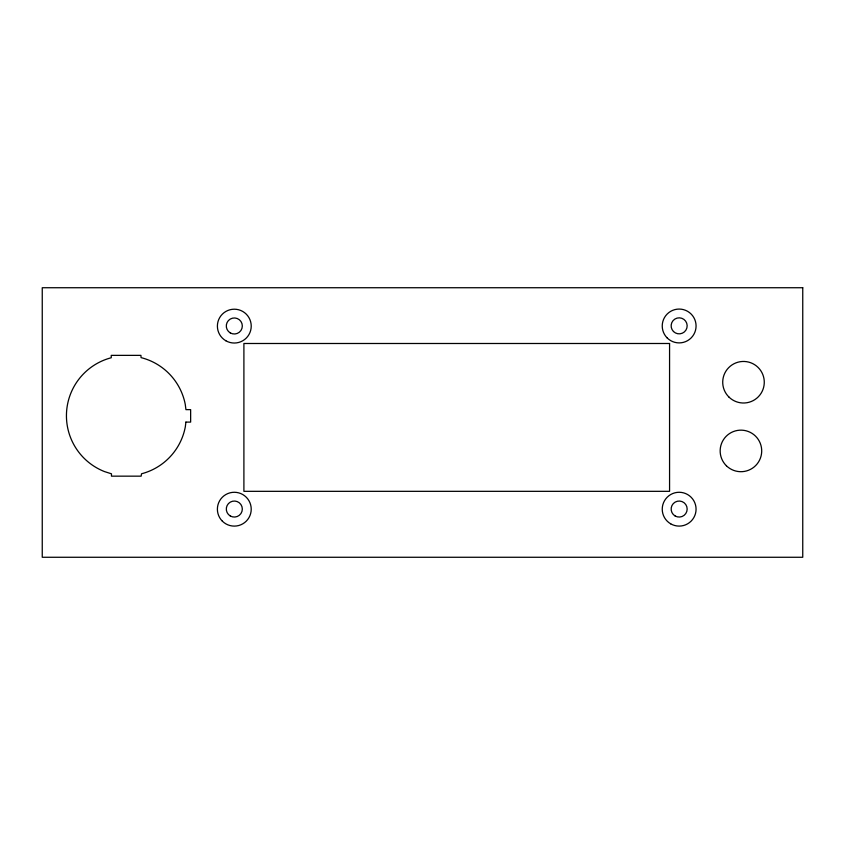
<?xml version="1.0" encoding="UTF-8"?>
<svg xmlns="http://www.w3.org/2000/svg" width="845" height="845" viewBox="0 0 845 845"><rect width="100%" height="100%" fill="white"/><g stroke="black" fill="none" stroke-linecap="round" stroke-linejoin="round"><path stroke-width="1.27" d="M185.889 422.099L185.33 426.767A59.963 59.963 0 0 1 141.527 473.781L141.147 476.157L111.466 476.157L111.466 473.813L104.537 471.594A59.963 59.963 0 0 1 111.255 357.741L111.244 355.365L140.925 355.365L141.073 357.625A59.963 59.963 0 0 1 185.245 404.29L185.942 409.635L190.643 409.635L190.643 422.099L185.889 422.099M802.75 287.733L42.25 287.733L42.25 557.267L802.75 557.267L802.75 287.733M669.567 343.492L243.899 343.492L243.899 491.325L669.567 491.325L669.567 343.492M230.294 332.919A8.017 8.017 0 0 0 242.325 325.98A8.017 8.017 0 0 0 230.294 319.04A8.017 8.017 0 0 0 230.294 332.919M673.486 331.515A8.017 8.017 0 0 0 686.89 327.923A8.017 8.017 0 0 0 677.077 318.1A8.017 8.017 0 0 0 673.486 331.515M675.144 515.989A8.017 8.017 0 0 0 687.165 509.049A8.017 8.017 0 0 0 675.144 502.11A8.017 8.017 0 0 0 675.144 515.989M230.305 515.989A8.017 8.017 0 0 0 242.325 509.049A8.017 8.017 0 0 0 230.305 502.11A8.017 8.017 0 0 0 230.305 515.989M225.847 340.767A16.921 16.921 0 0 0 251.229 326.117A16.921 16.921 0 0 0 225.847 311.467A16.921 16.921 0 0 0 225.847 340.767M667.191 337.947A16.921 16.921 0 0 0 695.498 330.363A16.921 16.921 0 0 0 674.775 309.64A16.921 16.921 0 0 0 667.191 337.947M670.698 523.837A16.921 16.921 0 0 0 696.069 509.186A16.921 16.921 0 0 0 670.698 494.536A16.921 16.921 0 0 0 670.698 523.837M222.341 521.154A16.921 16.921 0 0 0 250.648 513.57A16.921 16.921 0 0 0 229.935 492.846A16.921 16.921 0 0 0 222.341 521.154M728.971 397.087A20.776 20.776 0 0 0 763.626 387.39A20.776 20.776 0 0 0 737.896 362.22A20.776 20.776 0 0 0 728.971 397.087M726.404 465.775A20.776 20.776 0 0 0 761.06 456.078A20.776 20.776 0 0 0 735.33 430.918A20.776 20.776 0 0 0 726.404 465.775"/></g></svg>
